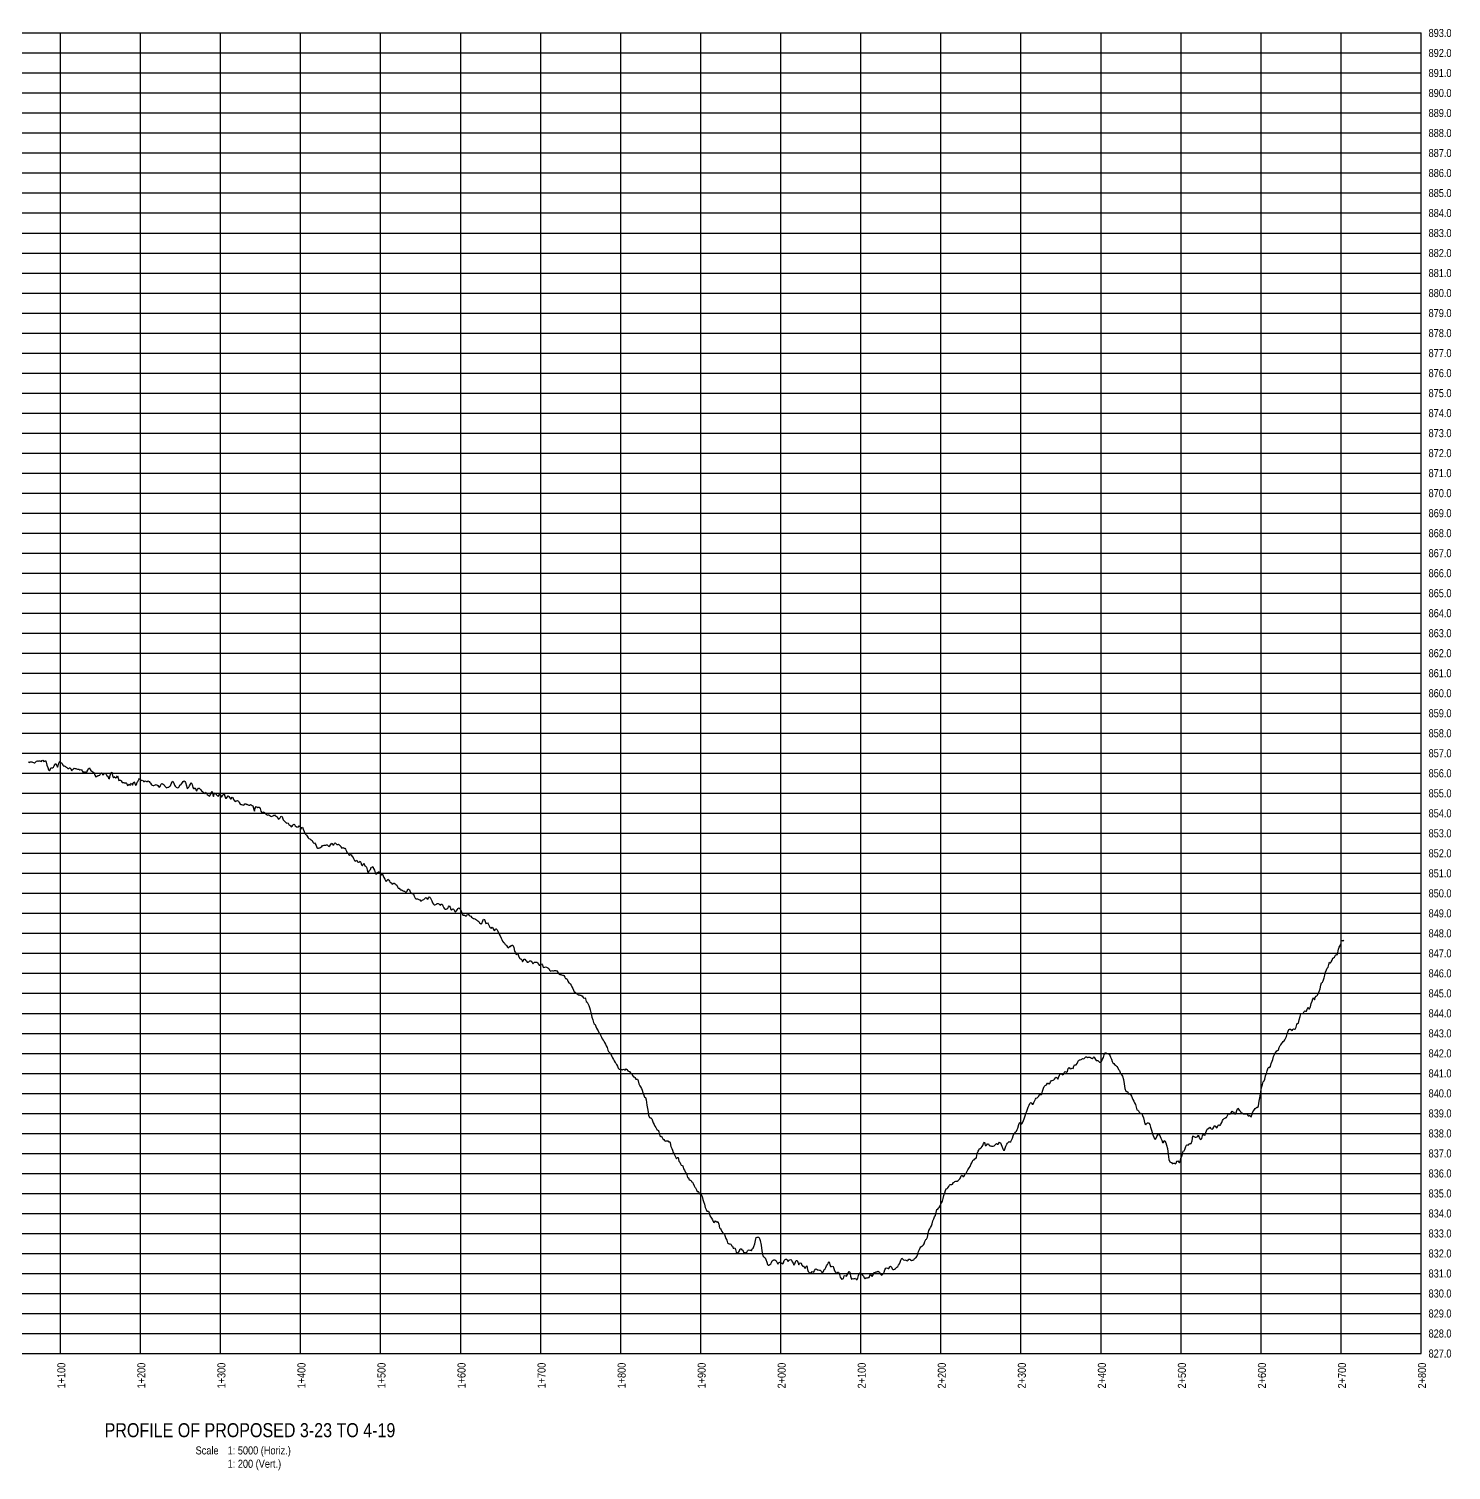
# Model space of a CAD drawing. Extents: x 473254 to 483871, y 6040471 to 6049084.
# Drawn here: x 482095 to 483871, y 6041096 to 6042896 of the extents above; entities that cross this region are included whole.
import ezdxf
from ezdxf.enums import TextEntityAlignment as Align

# ---------------------------------------------------------------- set-up
doc = ezdxf.new("R2010")
doc.units = 0
doc.header["$LTSCALE"] = 5
for name, color, linetype in [('DETAIL-T', 7, 'Continuous'), ('L-DETAIL-T', 3, 'Continuous'), ('P-CROSSINGS-GRID', 8, 'Continuous'), ('P-CROSSINGS-LINE', 3, 'Continuous'), ('S-T7', 7, 'Continuous')]:
    doc.layers.add(name, color=color, linetype=linetype)
doc.styles.add('140', font='ARIALN.TTF', dxfattribs={"height": 15})
doc.styles.add('80', font='ARIALN.TTF', dxfattribs={"height": 10})
doc.styles.add('80L', font='ARIALN.TTF', dxfattribs={"height": 10})

msp = doc.modelspace()

# ---------------------------------------------------------------- linework, layer by layer
at = {"layer": 'P-CROSSINGS-GRID'}
for p, q in [((482134.326, 6041241.37), (482134.326, 6042890.48)), ((482234.274, 6041241.37), (482234.274, 6042890.48)), ((482334.222, 6041241.37), (482334.222, 6042890.48)), ((482434.17, 6041241.37), (482434.17, 6042890.48)), ((482534.118, 6041241.37), (482534.118, 6042890.48)), ((482634.067, 6041241.37), (482634.067, 6042890.48)), ((482734.015, 6041241.37), (482734.015, 6042890.48)), ((482833.963, 6041241.37), (482833.963, 6042890.48)), ((482933.911, 6041241.37), (482933.911, 6042890.48)), ((483033.859, 6041241.37), (483033.859, 6042890.48)), ((483133.807, 6041241.37), (483133.807, 6042890.48)), ((483233.756, 6041241.37), (483233.756, 6042890.48)), ((483333.704, 6041241.37), (483333.704, 6042890.48)), ((483433.652, 6041241.37), (483433.652, 6042890.48)), ((483533.6, 6041241.37), (483533.6, 6042890.48)), ((483633.548, 6041241.37), (483633.548, 6042890.48)), ((483733.496, 6041241.37), (483733.496, 6042890.48)), ((483833.445, 6041241.37), (483833.445, 6042890.48))]:
    msp.add_line(p, q, dxfattribs=at)
at = {"layer": 'P-CROSSINGS-GRID', "flags": 128}
for points in [[(481034.896, 6042890.48), (483833.445, 6042890.48)], [(481034.896, 6042865.494), (483833.445, 6042865.494)], [(481034.896, 6042840.507), (483833.445, 6042840.507)], [(481034.896, 6042815.521), (483833.445, 6042815.521)], [(481034.896, 6042790.534), (483833.445, 6042790.534)], [(481034.896, 6042765.548), (483833.445, 6042765.548)], [(481034.896, 6042740.561), (483833.445, 6042740.561)], [(481034.896, 6042715.575), (483833.445, 6042715.575)], [(481034.896, 6042690.588), (483833.445, 6042690.588)], [(481034.896, 6042665.602), (483833.445, 6042665.602)], [(481034.896, 6042640.615), (483833.445, 6042640.615)], [(481034.896, 6042615.629), (483833.445, 6042615.629)], [(481034.896, 6042590.642), (483833.445, 6042590.642)], [(481034.896, 6042565.656), (483833.445, 6042565.656)], [(481034.896, 6042540.669), (483833.445, 6042540.669)], [(481034.896, 6042515.683), (483833.445, 6042515.683)], [(481034.896, 6042490.696), (483833.445, 6042490.696)], [(481034.896, 6042465.709), (483833.445, 6042465.709)], [(481034.896, 6042440.723), (483833.445, 6042440.723)], [(481034.896, 6042415.736), (483833.445, 6042415.736)], [(481034.896, 6042390.75), (483833.445, 6042390.75)], [(481034.896, 6042365.763), (483833.445, 6042365.763)], [(481034.896, 6042340.777), (483833.445, 6042340.777)], [(481034.896, 6042315.79), (483833.445, 6042315.79)], [(481034.896, 6042290.804), (483833.445, 6042290.804)], [(481034.896, 6042265.817), (483833.445, 6042265.817)], [(481034.896, 6042240.831), (483833.445, 6042240.831)], [(481034.896, 6042215.844), (483833.445, 6042215.844)], [(481034.896, 6042190.858), (483833.445, 6042190.858)], [(481034.896, 6042165.871), (483833.445, 6042165.871)], [(481034.896, 6042140.885), (483833.445, 6042140.885)], [(481034.896, 6042115.898), (483833.445, 6042115.898)], [(481034.896, 6042090.912), (483833.445, 6042090.912)], [(481034.896, 6042065.925), (483833.445, 6042065.925)], [(481034.896, 6042040.939), (483833.445, 6042040.939)], [(481034.896, 6042015.952), (483833.445, 6042015.952)], [(481034.896, 6041990.966), (483833.445, 6041990.966)], [(481034.896, 6041965.979), (483833.445, 6041965.979)], [(481034.896, 6041940.993), (483833.445, 6041940.993)], [(481034.896, 6041916.006), (483833.445, 6041916.006)], [(481034.896, 6041891.02), (483833.445, 6041891.02)], [(481034.896, 6041866.033), (483833.445, 6041866.033)], [(481034.896, 6041841.047), (483833.445, 6041841.047)], [(481034.896, 6041816.06), (483833.445, 6041816.06)], [(481034.896, 6041791.074), (483833.445, 6041791.074)], [(481034.896, 6041766.087), (483833.445, 6041766.087)], [(481034.896, 6041741.101), (483833.445, 6041741.101)], [(481034.896, 6041716.114), (483833.445, 6041716.114)], [(481034.896, 6041691.128), (483833.445, 6041691.128)], [(481034.896, 6041666.141), (483833.445, 6041666.141)], [(481034.896, 6041641.155), (483833.445, 6041641.155)], [(481034.896, 6041616.168), (483833.445, 6041616.168)], [(481034.896, 6041591.182), (483833.445, 6041591.182)], [(481034.896, 6041566.195), (483833.445, 6041566.195)], [(481034.896, 6041541.208), (483833.445, 6041541.208)], [(481034.896, 6041516.222), (483833.445, 6041516.222)], [(481034.896, 6041491.235), (483833.445, 6041491.235)], [(481034.896, 6041466.249), (483833.445, 6041466.249)], [(481034.896, 6041441.262), (483833.445, 6041441.262)], [(481034.896, 6041416.276), (483833.445, 6041416.276)], [(481034.896, 6041391.289), (483833.445, 6041391.289)], [(481034.896, 6041366.303), (483833.445, 6041366.303)], [(481034.896, 6041341.316), (483833.445, 6041341.316)], [(481034.896, 6041316.33), (483833.445, 6041316.33)], [(481034.896, 6041291.343), (483833.445, 6041291.343)], [(481034.896, 6041266.357), (483833.445, 6041266.357)], [(481034.896, 6041241.37), (483833.445, 6041241.37)]]:
    msp.add_lwpolyline(points, dxfattribs=at)
at = {"layer": 'P-CROSSINGS-LINE', "flags": 128}
msp.add_lwpolyline([(482094.475, 6041980.231), (482095.474, 6041979.582), (482096.473, 6041980.154), (482097.472, 6041980.311), (482098.471, 6041980.1), (482099.47, 6041979.897), (482100.47, 6041979.484), (482101.469, 6041978.85), (482102.468, 6041978.794), (482103.467, 6041980.023), (482104.466, 6041981.122), (482105.465, 6041981.283), (482106.464, 6041980.619), (482107.463, 6041981.499), (482108.462, 6041981.595), (482109.462, 6041980.986), (482110.461, 6041980.834), (482111.46, 6041981.696), (482112.459, 6041982.412), (482113.458, 6041980.752), (482114.457, 6041981.132), (482115.456, 6041981.962), (482116.455, 6041979.597), (482117.455, 6041976.075), (482118.454, 6041973.172), (482119.453, 6041970.26), (482120.452, 6041968.787), (482121.451, 6041970.231), (482122.45, 6041972.829), (482123.449, 6041972.577), (482124.448, 6041972.725), (482125.448, 6041973.63), (482126.447, 6041975.341), (482127.446, 6041976.484), (482128.445, 6041977.971), (482129.444, 6041976.364), (482130.443, 6041973.749), (482131.442, 6041975.164), (482132.441, 6041978.736), (482133.441, 6041981.111), (482134.44, 6041979.115), (482135.439, 6041978.849), (482136.438, 6041978.032), (482137.437, 6041976.211), (482138.436, 6041974.966), (482139.435, 6041975.319), (482140.434, 6041974.242), (482141.433, 6041973.44), (482142.433, 6041973.215), (482143.432, 6041972.092), (482144.431, 6041971.981), (482145.43, 6041972.543), (482146.429, 6041972.74), (482147.428, 6041971.186), (482148.427, 6041968.897), (482149.426, 6041970.443), (482150.426, 6041971.564), (482151.425, 6041972.431), (482152.424, 6041972.031), (482153.423, 6041971.896), (482154.422, 6041971.509), (482155.421, 6041971.064), (482156.42, 6041971.119), (482157.419, 6041970.99), (482158.419, 6041970.206), (482159.418, 6041970.735), (482160.417, 6041970.268), (482161.416, 6041968.805), (482162.415, 6041967.202), (482163.414, 6041967.078), (482164.413, 6041968.012), (482165.412, 6041966.494), (482166.412, 6041965.456), (482167.411, 6041967.831), (482168.41, 6041970.001), (482169.409, 6041971.919), (482170.408, 6041972.8), (482171.407, 6041970.693), (482172.406, 6041969.497), (482173.405, 6041968.37), (482174.405, 6041967.939), (482175.404, 6041967.344), (482176.403, 6041966.288), (482177.402, 6041963.364), (482178.401, 6041961.647), (482179.4, 6041962.046), (482180.399, 6041962.658), (482181.398, 6041963.243), (482182.397, 6041963.318), (482183.397, 6041963.38), (482184.396, 6041965.269), (482185.395, 6041966.41), (482186.394, 6041965.767), (482187.393, 6041963.758), (482188.392, 6041964.758), (482189.391, 6041966.05), (482190.39, 6041966.084), (482191.39, 6041964.629), (482192.389, 6041962.937), (482193.388, 6041962.13), (482194.387, 6041959.938), (482195.386, 6041959.167), (482196.385, 6041963.098), (482197.384, 6041965.61), (482198.383, 6041967.441), (482199.383, 6041963.127), (482200.372, 6041960.317), (482201.362, 6041961.962), (482202.352, 6041961.21), (482203.341, 6041960.256), (482204.331, 6041960.856), (482205.321, 6041962.934), (482206.31, 6041959.934), (482207.3, 6041957.087), (482208.29, 6041957.321), (482209.279, 6041957.456), (482210.269, 6041956.384), (482211.259, 6041954.54), (482212.249, 6041954.471), (482213.238, 6041954.307), (482214.228, 6041954.134), (482215.218, 6041953.333), (482216.207, 6041954.35), (482217.197, 6041952.807), (482218.187, 6041950.629), (482219.176, 6041951.397), (482220.166, 6041952.23), (482221.156, 6041950.605), (482222.145, 6041952.4), (482223.135, 6041953.455), (482224.125, 6041950.986), (482225.114, 6041953.104), (482226.104, 6041955.171), (482227.094, 6041953.736), (482228.084, 6041951.008), (482229.073, 6041952.011), (482230.063, 6041954.924), (482231.053, 6041955.791), (482232.042, 6041958.334), (482233.032, 6041959.57), (482234.022, 6041958.479), (482235.011, 6041957.257), (482236.001, 6041957.053), (482236.991, 6041957.117), (482237.98, 6041955.798), (482238.97, 6041955.536), (482239.96, 6041956.321), (482240.949, 6041956.165), (482241.939, 6041955.774), (482242.929, 6041955.791), (482243.919, 6041956.537), (482244.908, 6041955.79), (482245.898, 6041954.461), (482246.888, 6041953.481), (482247.877, 6041951.418), (482248.867, 6041950.893), (482249.857, 6041950.751), (482250.846, 6041950.799), (482251.836, 6041951.106), (482252.826, 6041951.44), (482253.815, 6041951.83), (482254.805, 6041951.656), (482255.795, 6041950.661), (482256.785, 6041949.322), (482257.774, 6041948.628), (482258.764, 6041949.496), (482259.754, 6041951.851), (482260.743, 6041953.114), (482261.733, 6041952.947), (482262.723, 6041952.351), (482263.712, 6041951.292), (482264.702, 6041949.782), (482265.692, 6041948.507), (482266.69, 6041947.771), (482267.688, 6041948.234), (482268.686, 6041948.505), (482269.684, 6041948.757), (482270.682, 6041949.775), (482271.68, 6041950.361), (482272.678, 6041952.624), (482273.676, 6041954.685), (482274.674, 6041955.927), (482275.672, 6041953.497), (482276.67, 6041950.989), (482277.668, 6041949.964), (482278.667, 6041948.706), (482279.665, 6041948.158), (482280.663, 6041947.751), (482281.661, 6041948.109), (482282.659, 6041948.989), (482283.657, 6041951.965), (482284.655, 6041951.57), (482285.653, 6041953.03), (482286.651, 6041954.455), (482287.649, 6041955.745), (482288.647, 6041956.328), (482289.645, 6041955.79), (482290.643, 6041954.468), (482291.641, 6041950.126), (482292.639, 6041946.463), (482293.637, 6041947.603), (482294.636, 6041948.736), (482295.634, 6041950.265), (482296.632, 6041952.362), (482297.63, 6041954.306), (482298.628, 6041951.843), (482299.626, 6041948.038), (482300.624, 6041947.076), (482301.622, 6041946.856), (482302.62, 6041947.645), (482303.618, 6041944.478), (482304.616, 6041943.909), (482305.614, 6041945.667), (482306.612, 6041947.334), (482307.61, 6041947.298), (482308.608, 6041946.271), (482309.606, 6041945.072), (482310.604, 6041944.13), (482311.603, 6041943.336), (482312.601, 6041942.256), (482313.599, 6041940.944), (482314.597, 6041940.297), (482315.596, 6041942.42), (482316.596, 6041940.892), (482317.595, 6041939.476), (482318.595, 6041938.52), (482319.594, 6041937.796), (482320.594, 6041937.242), (482321.593, 6041938.94), (482322.593, 6041941.317), (482323.592, 6041943.337), (482324.592, 6041938.924), (482325.591, 6041937.042), (482326.591, 6041941.557), (482327.59, 6041940.942), (482328.59, 6041939.471), (482329.589, 6041938.434), (482330.589, 6041937.624), (482331.588, 6041937.41), (482332.588, 6041939.251), (482333.587, 6041939.656), (482334.587, 6041937.785), (482335.587, 6041936.282), (482336.586, 6041937.781), (482337.586, 6041939.547), (482338.585, 6041940.44), (482339.585, 6041937.483), (482340.584, 6041934.737), (482341.584, 6041934.704), (482342.583, 6041935.978), (482343.583, 6041937.667), (482344.582, 6041937.043), (482345.582, 6041935.745), (482346.581, 6041934.004), (482347.581, 6041933.878), (482348.58, 6041936.062), (482349.58, 6041935.496), (482350.579, 6041933.125), (482351.579, 6041931.4), (482352.578, 6041930.797), (482353.578, 6041931.521), (482354.577, 6041931.335), (482355.577, 6041931.952), (482356.576, 6041931.246), (482357.576, 6041929.502), (482358.575, 6041927.405), (482359.575, 6041926.797), (482360.574, 6041926.94), (482361.574, 6041926.545), (482362.573, 6041926.182), (482363.573, 6041926.4), (482364.572, 6041927.594), (482365.572, 6041927.841), (482366.571, 6041926.965), (482367.571, 6041927.303), (482368.57, 6041926.691), (482369.57, 6041925.906), (482370.569, 6041926.083), (482371.569, 6041927.001), (482372.569, 6041926.373), (482373.568, 6041925.611), (482374.568, 6041925.189), (482375.567, 6041920.762), (482376.567, 6041918.666), (482377.566, 6041922.541), (482378.566, 6041924.395), (482379.565, 6041924.071), (482380.565, 6041923.303), (482381.564, 6041923.771), (482382.564, 6041923.635), (482383.563, 6041921.941), (482384.563, 6041918.602), (482385.562, 6041916.873), (482386.562, 6041917.142), (482387.561, 6041917.558), (482388.561, 6041917.608), (482389.56, 6041916.29), (482390.56, 6041915.16), (482391.559, 6041914.657), (482392.559, 6041913.41), (482393.558, 6041913.92), (482394.558, 6041914.154), (482395.557, 6041913.202), (482396.557, 6041912.261), (482397.556, 6041912.118), (482398.556, 6041912.259), (482399.555, 6041912.641), (482400.555, 6041913.594), (482401.554, 6041913.933), (482402.554, 6041912.89), (482403.553, 6041912.261), (482404.553, 6041911.375), (482405.552, 6041909.886), (482406.552, 6041908.61), (482407.552, 6041908.938), (482408.551, 6041910.104), (482409.551, 6041912.104), (482410.55, 6041912.213), (482411.55, 6041910.205), (482412.549, 6041907.659), (482413.549, 6041906.508), (482414.548, 6041905.71), (482415.548, 6041904.478), (482416.547, 6041903.58), (482417.547, 6041904.103), (482418.546, 6041903.733), (482419.546, 6041901.808), (482420.545, 6041901.112), (482421.545, 6041900.293), (482422.544, 6041899.054), (482423.544, 6041899.951), (482424.543, 6041901.037), (482425.543, 6041902.179), (482426.542, 6041902.044), (482427.542, 6041900.339), (482428.541, 6041899.439), (482429.541, 6041898.524), (482430.54, 6041899.087), (482431.54, 6041899.125), (482432.539, 6041900.125), (482433.539, 6041898.925), (482434.538, 6041896.017), (482435.538, 6041898.182), (482436.537, 6041898.49), (482437.537, 6041896.008), (482438.536, 6041893.392), (482439.536, 6041890.925), (482440.535, 6041889.483), (482441.535, 6041888.461), (482442.534, 6041887.364), (482443.534, 6041885.501), (482444.534, 6041884.474), (482445.533, 6041883.944), (482446.533, 6041883.091), (482447.532, 6041882.901), (482448.532, 6041881.775), (482449.531, 6041879.702), (482450.531, 6041878.684), (482451.53, 6041879.089), (482452.53, 6041878.021), (482453.529, 6041875.566), (482454.529, 6041873.241), (482455.528, 6041872.403), (482456.528, 6041872.552), (482457.527, 6041872.759), (482458.527, 6041872.828), (482459.526, 6041873.543), (482460.526, 6041874.554), (482461.525, 6041875.548), (482462.525, 6041875.934), (482463.524, 6041876.095), (482464.524, 6041876.142), (482465.523, 6041876.255), (482466.523, 6041876.475), (482467.522, 6041876.389), (482468.522, 6041875.47), (482469.521, 6041874.53), (482470.521, 6041875.361), (482471.52, 6041876.669), (482472.52, 6041877.678), (482473.515, 6041878.737), (482474.51, 6041876.723), (482475.506, 6041876.47), (482476.501, 6041878.06), (482477.496, 6041879.174), (482478.491, 6041877.7), (482479.487, 6041876.843), (482480.482, 6041877.162), (482481.477, 6041877.349), (482482.472, 6041876.612), (482483.468, 6041875.94), (482484.463, 6041873.877), (482485.458, 6041872.571), (482486.453, 6041873.001), (482487.449, 6041873.071), (482488.444, 6041872.59), (482489.439, 6041872.483), (482490.434, 6041871.151), (482491.429, 6041868.51), (482492.425, 6041866.069), (482493.42, 6041866.412), (482494.415, 6041864.218), (482495.41, 6041863.544), (482496.406, 6041864.443), (482497.401, 6041864.219), (482498.396, 6041861.944), (482499.391, 6041861.754), (482500.387, 6041859.442), (482501.382, 6041857.186), (482502.377, 6041856.154), (482503.372, 6041857.024), (482504.368, 6041857.279), (482505.363, 6041855.366), (482506.358, 6041854.786), (482507.353, 6041854.89), (482508.349, 6041856.032), (482509.344, 6041854.482), (482510.339, 6041851.643), (482511.334, 6041850.204), (482512.33, 6041851.999), (482513.325, 6041853.621), (482514.32, 6041850.426), (482515.315, 6041849.815), (482516.31, 6041848.684), (482517.306, 6041845.19), (482518.301, 6041842.44), (482519.296, 6041842.897), (482520.291, 6041844.38), (482521.287, 6041845.629), (482522.282, 6041848.569), (482523.277, 6041848.34), (482524.272, 6041849.412), (482525.268, 6041847.156), (482526.263, 6041844.79), (482527.258, 6041841.66), (482528.253, 6041840.021), (482529.249, 6041840.646), (482530.244, 6041841.84), (482531.239, 6041842.878), (482532.234, 6041842.654), (482533.23, 6041841.706), (482534.225, 6041840.725), (482535.22, 6041838.753), (482536.215, 6041840.576), (482537.211, 6041837.731), (482538.206, 6041835.639), (482539.201, 6041833.848), (482540.196, 6041831.879), (482541.192, 6041830.974), (482542.187, 6041832.173), (482543.182, 6041833.673), (482544.177, 6041832.627), (482545.172, 6041831.144), (482546.168, 6041829.683), (482547.163, 6041829.473), (482548.158, 6041827.766), (482549.153, 6041827.549), (482550.149, 6041829.144), (482551.144, 6041828.881), (482552.139, 6041827.767), (482553.134, 6041827.093), (482554.13, 6041826.224), (482555.125, 6041824.006), (482556.12, 6041822.383), (482557.115, 6041822.375), (482558.111, 6041821.349), (482559.106, 6041820.427), (482560.101, 6041820.383), (482561.096, 6041819.777), (482562.092, 6041819.206), (482563.087, 6041818.709), (482564.082, 6041818.531), (482565.077, 6041817.657), (482566.073, 6041817.33), (482567.068, 6041818.642), (482568.063, 6041821.099), (482569.058, 6041821.283), (482570.053, 6041820.299), (482571.049, 6041817.852), (482572.044, 6041816.441), (482573.039, 6041815.979), (482574.034, 6041815.762), (482575.03, 6041814.899), (482576.025, 6041812.496), (482577.02, 6041809.776), (482578.015, 6041809.125), (482579.011, 6041809.336), (482580.006, 6041809.176), (482581.001, 6041808.735), (482581.996, 6041808.376), (482582.992, 6041807.706), (482583.987, 6041806.518), (482584.982, 6041806.615), (482585.977, 6041807.389), (482586.973, 6041807.954), (482587.968, 6041808.462), (482588.963, 6041809.272), (482589.958, 6041810.288), (482590.954, 6041810.998), (482591.949, 6041809.684), (482592.944, 6041808.525), (482593.939, 6041810.168), (482594.935, 6041811.812), (482595.93, 6041810.983), (482596.925, 6041809.337), (482597.92, 6041806.808), (482598.915, 6041804.326), (482599.911, 6041802.607), (482600.906, 6041801.776), (482601.901, 6041801.711), (482602.896, 6041802.05), (482603.892, 6041802.547), (482604.887, 6041803.127), (482605.882, 6041803.429), (482606.877, 6041802.796), (482607.873, 6041801.449), (482608.868, 6041801.374), (482609.863, 6041802.35), (482610.858, 6041802.428), (482611.854, 6041800.47), (482612.849, 6041797.956), (482613.844, 6041796.446), (482614.839, 6041796.078), (482615.835, 6041796.329), (482616.83, 6041796.444), (482617.825, 6041797.415), (482618.82, 6041799.351), (482619.816, 6041800.363), (482620.811, 6041798.699), (482621.806, 6041795.688), (482622.801, 6041795.018), (482623.796, 6041796.088), (482624.792, 6041796.571), (482625.787, 6041795.334), (482626.782, 6041793.236), (482627.777, 6041792.957), (482628.773, 6041794.058), (482629.768, 6041795.359), (482630.763, 6041797.044), (482631.758, 6041798.024), (482632.754, 6041797.19), (482633.749, 6041795.769), (482634.744, 6041793.817), (482635.739, 6041790.927), (482636.735, 6041788.874), (482637.73, 6041788.684), (482638.725, 6041788.574), (482639.72, 6041788.525), (482640.716, 6041787.614), (482641.711, 6041788.117), (482642.706, 6041790.088), (482643.701, 6041789.692), (482644.697, 6041788.477), (482645.692, 6041787.947), (482646.687, 6041787.288), (482647.682, 6041786.346), (482648.678, 6041785.33), (482649.673, 6041784.669), (482650.668, 6041784.562), (482651.663, 6041784.277), (482652.658, 6041783.761), (482653.654, 6041782.705), (482654.649, 6041782), (482655.644, 6041781.638), (482656.639, 6041780.93), (482657.635, 6041779.091), (482658.63, 6041778.211), (482659.625, 6041777.41), (482660.62, 6041778.394), (482661.616, 6041781.627), (482662.611, 6041783.617), (482663.606, 6041783.343), (482664.601, 6041780.715), (482665.597, 6041778.295), (482666.592, 6041778.746), (482667.587, 6041779.043), (482668.582, 6041778.023), (482669.578, 6041775.344), (482670.573, 6041773.718), (482671.568, 6041772.74), (482672.563, 6041772.624), (482673.556, 6041773.865), (482674.549, 6041771.905), (482675.541, 6041769.809), (482676.534, 6041769.742), (482677.527, 6041771.851), (482678.519, 6041771.809), (482679.512, 6041770.376), (482680.505, 6041768.691), (482681.497, 6041765.791), (482682.49, 6041764.086), (482683.483, 6041762.936), (482684.475, 6041760.216), (482685.468, 6041758.226), (482686.461, 6041756.077), (482687.453, 6041754.599), (482688.446, 6041754.762), (482689.439, 6041752.296), (482690.431, 6041751.707), (482691.424, 6041751.021), (482692.417, 6041748.593), (482693.409, 6041748.043), (482694.402, 6041748.611), (482695.395, 6041750.477), (482696.387, 6041749.241), (482697.38, 6041750.666), (482698.373, 6041751.446), (482699.365, 6041751.333), (482700.358, 6041748.188), (482701.351, 6041743.887), (482702.344, 6041742.125), (482703.336, 6041739.551), (482704.329, 6041739.954), (482705.322, 6041740.277), (482706.314, 6041738.154), (482707.307, 6041735.226), (482708.3, 6041734.355), (482709.292, 6041734.062), (482710.285, 6041732.856), (482711.278, 6041730.519), (482712.27, 6041731.685), (482713.263, 6041733.685), (482714.256, 6041733.611), (482715.248, 6041731.998), (482716.241, 6041731.167), (482717.234, 6041730.021), (482718.226, 6041729.878), (482719.219, 6041730.637), (482720.212, 6041731.592), (482721.204, 6041731.755), (482722.197, 6041731.293), (482723.19, 6041729.53), (482724.182, 6041728.075), (482725.175, 6041728.936), (482726.168, 6041729.843), (482727.16, 6041729.977), (482728.153, 6041730.076), (482729.146, 6041729.841), (482730.138, 6041729.085), (482731.131, 6041727.735), (482732.124, 6041726.321), (482733.116, 6041726.248), (482734.109, 6041727.177), (482735.102, 6041728.06), (482736.094, 6041726.199), (482737.087, 6041723.879), (482738.08, 6041723.448), (482739.072, 6041723.898), (482740.069, 6041724.243), (482741.066, 6041723.833), (482742.062, 6041723.251), (482743.059, 6041722.865), (482744.056, 6041722.143), (482745.052, 6041720.249), (482746.049, 6041718.94), (482747.046, 6041719.32), (482748.042, 6041719.69), (482749.039, 6041719.167), (482750.036, 6041719.15), (482751.032, 6041719.534), (482752.029, 6041719.598), (482753.026, 6041719.599), (482754.022, 6041719.351), (482755.019, 6041717.987), (482756.016, 6041716.062), (482757.012, 6041714.88), (482758.009, 6041714.61), (482759.005, 6041714.799), (482760.002, 6041714.275), (482760.999, 6041713.728), (482761.995, 6041713.849), (482762.992, 6041713.264), (482763.989, 6041711.49), (482764.985, 6041709.595), (482765.982, 6041709.614), (482766.979, 6041708.824), (482767.975, 6041706.113), (482768.972, 6041704.291), (482769.969, 6041703.827), (482770.965, 6041702.937), (482771.962, 6041701.117), (482772.959, 6041699.445), (482773.955, 6041696.997), (482774.952, 6041695.059), (482775.949, 6041693.067), (482776.945, 6041692.481), (482777.942, 6041691.631), (482778.939, 6041690.581), (482779.935, 6041689.996), (482780.932, 6041689.322), (482781.928, 6041689.317), (482782.925, 6041688.859), (482783.922, 6041688.668), (482784.918, 6041688.199), (482785.915, 6041687.859), (482786.912, 6041685.825), (482787.908, 6041685.225), (482788.905, 6041685.68), (482789.902, 6041684.244), (482790.898, 6041680.816), (482791.895, 6041679.997), (482792.892, 6041678.221), (482793.888, 6041675.734), (482794.885, 6041673.415), (482795.882, 6041670.508), (482796.878, 6041665.495), (482797.875, 6041661.565), (482798.872, 6041658.148), (482799.868, 6041654.67), (482800.865, 6041652.946), (482801.861, 6041652.38), (482802.858, 6041649.526), (482803.855, 6041647.665), (482804.851, 6041645.631), (482805.848, 6041644.426), (482806.845, 6041641.531), (482807.841, 6041641.37), (482808.838, 6041639.056), (482809.835, 6041636.358), (482810.831, 6041634.146), (482811.828, 6041632.471), (482812.825, 6041631.748), (482813.821, 6041629.644), (482814.818, 6041627.685), (482815.815, 6041625.407), (482816.811, 6041623.654), (482817.808, 6041620.186), (482818.805, 6041618.569), (482819.801, 6041617.377), (482820.798, 6041616.554), (482821.795, 6041614.415), (482822.791, 6041612.148), (482823.788, 6041610.368), (482824.784, 6041608.58), (482825.781, 6041606.816), (482826.778, 6041604.749), (482827.774, 6041603.826), (482828.771, 6041602.456), (482829.768, 6041600.055), (482830.764, 6041597.548), (482831.761, 6041596.248), (482832.758, 6041596.256), (482833.754, 6041596.026), (482834.751, 6041595.855), (482835.748, 6041595.541), (482836.744, 6041596.143), (482837.741, 6041596.42), (482838.738, 6041595.488), (482839.734, 6041595.549), (482840.731, 6041596.85), (482841.728, 6041595.991), (482842.724, 6041594.158), (482843.721, 6041593.766), (482844.717, 6041593.538), (482845.714, 6041592.215), (482846.711, 6041591.178), (482847.707, 6041590.536), (482848.704, 6041588.683), (482849.701, 6041586.965), (482850.697, 6041586.665), (482851.694, 6041585.921), (482852.691, 6041584.068), (482853.687, 6041584.076), (482854.684, 6041584.024), (482855.681, 6041581.65), (482856.677, 6041578.049), (482857.674, 6041575.502), (482858.671, 6041574.247), (482859.667, 6041572.452), (482860.664, 6041570.227), (482861.661, 6041567.203), (482862.657, 6041563.922), (482863.654, 6041561.627), (482864.65, 6041561.159), (482865.647, 6041557.994), (482866.644, 6041551.44), (482867.64, 6041545.035), (482868.637, 6041539.001), (482869.634, 6041535.951), (482870.63, 6041535.593), (482871.627, 6041535.442), (482872.624, 6041534.223), (482873.62, 6041531.902), (482874.617, 6041529.593), (482875.614, 6041527.411), (482876.61, 6041525.289), (482877.607, 6041523.44), (482878.604, 6041521.72), (482879.6, 6041520.214), (482880.597, 6041520.564), (482881.594, 6041518.12), (482882.59, 6041513.361), (482883.587, 6041512.295), (482884.584, 6041512.727), (482885.58, 6041511.135), (482886.577, 6041509.451), (482887.573, 6041508.65), (482888.57, 6041507.137), (482889.567, 6041506.649), (482890.563, 6041506.958), (482891.56, 6041506.784), (482892.557, 6041506.751), (482893.553, 6041505.775), (482894.55, 6041505.936), (482895.547, 6041504.22), (482896.543, 6041500.011), (482897.54, 6041497.346), (482898.537, 6041495.414), (482899.533, 6041492.205), (482900.53, 6041490.443), (482901.527, 6041488.747), (482902.523, 6041486.126), (482903.52, 6041484.652), (482904.517, 6041486.204), (482905.513, 6041486.211), (482906.51, 6041481.731), (482907.506, 6041480.367), (482908.503, 6041478.308), (482909.5, 6041476.661), (482910.496, 6041476.037), (482911.493, 6041475.838), (482912.49, 6041471.791), (482913.486, 6041470.113), (482914.483, 6041468.32), (482915.48, 6041466.876), (482916.476, 6041464.589), (482917.473, 6041461.311), (482918.47, 6041460.696), (482919.466, 6041458.184), (482920.463, 6041457.891), (482921.46, 6041458.002), (482922.456, 6041456.273), (482923.453, 6041455.303), (482924.45, 6041453.677), (482925.446, 6041450.759), (482926.443, 6041449.064), (482927.44, 6041448.213), (482928.436, 6041445.877), (482929.433, 6041443.531), (482930.429, 6041443.575), (482931.426, 6041442.751), (482932.423, 6041440.633), (482933.419, 6041440.194), (482934.416, 6041439.703), (482935.413, 6041437.356), (482936.409, 6041433.486), (482937.406, 6041431.236), (482938.403, 6041427.736), (482939.399, 6041423.833), (482940.396, 6041421.354), (482941.393, 6041419.275), (482942.389, 6041418.907), (482943.386, 6041419.277), (482944.383, 6041417.179), (482945.379, 6041413.459), (482946.376, 6041411.643), (482947.373, 6041410.556), (482948.369, 6041408.414), (482949.366, 6041406.378), (482950.362, 6041405.082), (482951.359, 6041405.684), (482952.356, 6041406.875), (482953.352, 6041405.646), (482954.349, 6041405.349), (482955.346, 6041406.024), (482956.342, 6041403.047), (482957.339, 6041398.213), (482958.336, 6041397.092), (482959.332, 6041395.8), (482960.329, 6041393.654), (482961.326, 6041392.123), (482962.322, 6041391.074), (482963.319, 6041390.162), (482964.316, 6041387.598), (482965.312, 6041384.866), (482966.309, 6041382.768), (482967.306, 6041379.71), (482968.302, 6041378.551), (482969.299, 6041378.218), (482970.296, 6041378.408), (482971.292, 6041377.777), (482972.289, 6041376.321), (482973.285, 6041375.218), (482974.282, 6041372.978), (482975.279, 6041372.864), (482976.275, 6041373.359), (482977.272, 6041371.294), (482978.269, 6041366.384), (482979.265, 6041367.015), (482980.262, 6041367.368), (482981.259, 6041368.369), (482982.257, 6041369.722), (482983.255, 6041372.165), (482984.253, 6041372.016), (482985.251, 6041370.703), (482986.249, 6041370.296), (482987.247, 6041368.019), (482988.245, 6041367.484), (482989.243, 6041367.528), (482990.241, 6041367.229), (482991.239, 6041368.003), (482992.237, 6041369.511), (482993.235, 6041370.301), (482994.233, 6041370.672), (482995.231, 6041370.457), (482996.229, 6041370.25), (482997.227, 6041369.681), (482998.225, 6041372.194), (482999.223, 6041372.746), (483000.221, 6041374.769), (483001.219, 6041378.236), (483002.218, 6041382.543), (483003.216, 6041386.27), (483004.214, 6041386.744), (483005.212, 6041386.6), (483006.21, 6041386.515), (483007.208, 6041384.8), (483008.206, 6041382.48), (483009.204, 6041376.451), (483010.202, 6041369.362), (483011.2, 6041363.405), (483012.198, 6041362.485), (483013.196, 6041361.824), (483014.194, 6041360.94), (483015.192, 6041358.542), (483016.19, 6041355.548), (483017.188, 6041352.644), (483018.186, 6041351.526), (483019.184, 6041351.704), (483020.182, 6041352.608), (483021.18, 6041353.258), (483022.178, 6041355.117), (483023.176, 6041357.129), (483024.174, 6041357.93), (483025.172, 6041358.267), (483026.171, 6041358.373), (483027.169, 6041357.617), (483028.167, 6041357.04), (483029.165, 6041354.543), (483030.163, 6041353.078), (483031.161, 6041354.659), (483032.159, 6041355.449), (483033.157, 6041355.074), (483034.155, 6041354.375), (483035.153, 6041354.168), (483036.151, 6041353.314), (483037.149, 6041354.642), (483038.147, 6041357.398), (483039.145, 6041358.681), (483040.143, 6041358.956), (483041.141, 6041359.278), (483042.139, 6041357.064), (483043.137, 6041356.361), (483044.135, 6041357.875), (483045.133, 6041358.329), (483046.131, 6041358.702), (483047.129, 6041357.699), (483048.127, 6041355.85), (483049.125, 6041354.047), (483050.123, 6041351.763), (483051.122, 6041353.139), (483052.12, 6041355.661), (483053.118, 6041357.337), (483054.116, 6041357.663), (483055.114, 6041355.495), (483056.112, 6041352.184), (483057.11, 6041353.61), (483058.108, 6041354.649), (483059.106, 6041354.071), (483060.104, 6041351.61), (483061.102, 6041349.866), (483062.1, 6041350.786), (483063.098, 6041349.067), (483064.096, 6041347.527), (483065.094, 6041349.57), (483066.092, 6041350.868), (483067.09, 6041346.34), (483068.088, 6041343.708), (483069.086, 6041342.5), (483070.084, 6041341.971), (483071.082, 6041342.021), (483072.08, 6041342.607), (483073.078, 6041343.642), (483074.076, 6041343.328), (483075.075, 6041342.78), (483076.073, 6041344.921), (483077.071, 6041346.457), (483078.069, 6041346.899), (483079.067, 6041346.246), (483080.065, 6041345.356), (483081.063, 6041345.772), (483082.061, 6041345.526), (483083.059, 6041345.526), (483084.057, 6041344.01), (483085.055, 6041342.451), (483086.053, 6041341.891), (483087.051, 6041343.947), (483088.049, 6041346.194), (483089.047, 6041347.225), (483090.045, 6041348.828), (483091.043, 6041350.935), (483092.041, 6041352.43), (483093.039, 6041354.052), (483094.037, 6041355.936), (483095.035, 6041352.297), (483096.033, 6041349.825), (483097.031, 6041349.799), (483098.029, 6041350.363), (483099.027, 6041350.149), (483100.026, 6041347.493), (483101.024, 6041344.748), (483102.022, 6041342.927), (483103.02, 6041341.937), (483104.018, 6041341.98), (483105.016, 6041342.774), (483106.014, 6041343.106), (483107.012, 6041339.898), (483108.01, 6041336.702), (483109.008, 6041335.21), (483110.006, 6041333.926), (483111.004, 6041334.517), (483112.002, 6041334.995), (483113, 6041338.305), (483113.998, 6041338.886), (483114.996, 6041338.364), (483115.994, 6041338.074), (483116.992, 6041340.034), (483117.99, 6041341.933), (483118.988, 6041343.644), (483119.986, 6041342.85), (483120.984, 6041337.845), (483121.982, 6041334.341), (483122.98, 6041334.405), (483123.979, 6041335.162), (483124.977, 6041334.048), (483125.975, 6041334.914), (483126.973, 6041335.367), (483127.971, 6041333.589), (483128.969, 6041333.899), (483129.967, 6041335.569), (483130.965, 6041338.825), (483131.963, 6041341.64), (483132.961, 6041341.943), (483133.959, 6041341.04), (483134.957, 6041340.252), (483135.955, 6041339.236), (483136.953, 6041337.85), (483137.951, 6041335.749), (483138.949, 6041334.655), (483139.947, 6041336.006), (483140.945, 6041335.912), (483141.943, 6041335.895), (483142.941, 6041336.246), (483143.939, 6041336.284), (483144.937, 6041338.67), (483145.935, 6041340.086), (483146.933, 6041338.199), (483147.931, 6041337.632), (483148.93, 6041339.605), (483149.928, 6041342.6), (483150.926, 6041342.319), (483151.924, 6041343.077), (483152.922, 6041343.504), (483153.92, 6041343.316), (483154.918, 6041344.115), (483155.916, 6041343.853), (483156.914, 6041342.822), (483157.912, 6041340.767), (483158.91, 6041339.662), (483159.908, 6041339.234), (483160.906, 6041339.942), (483161.904, 6041341.261), (483162.902, 6041342.958), (483163.9, 6041345.652), (483164.898, 6041347.828), (483165.896, 6041348.377), (483166.894, 6041347.998), (483167.892, 6041347.653), (483168.89, 6041347.568), (483169.888, 6041349.61), (483170.886, 6041350.506), (483171.884, 6041349.269), (483172.883, 6041347.016), (483173.881, 6041346.336), (483174.879, 6041346.149), (483175.877, 6041346.714), (483176.875, 6041347.447), (483177.873, 6041348.489), (483178.871, 6041349.341), (483179.869, 6041350.069), (483180.867, 6041351.746), (483181.865, 6041353.164), (483182.863, 6041355.383), (483183.861, 6041357.89), (483184.859, 6041360.396), (483185.857, 6041359.503), (483186.855, 6041358.261), (483187.853, 6041357.91), (483188.851, 6041358.128), (483189.849, 6041358.009), (483190.847, 6041357.288), (483191.845, 6041357.009), (483192.843, 6041357.962), (483193.841, 6041359.14), (483194.839, 6041358.976), (483195.837, 6041358.317), (483196.835, 6041357.68), (483197.834, 6041357.814), (483198.832, 6041357.814), (483199.83, 6041358.505), (483200.828, 6041359.83), (483201.826, 6041360.764), (483202.824, 6041361.24), (483203.822, 6041362.427), (483204.82, 6041365.556), (483205.818, 6041368.81), (483206.816, 6041371.305), (483207.814, 6041373.292), (483208.812, 6041374.428), (483209.81, 6041375.423), (483210.808, 6041375.983), (483211.806, 6041376.851), (483212.804, 6041378.252), (483213.802, 6041381.191), (483214.8, 6041383.627), (483215.798, 6041384.188), (483216.796, 6041386.627), (483217.794, 6041391.215), (483218.792, 6041394.955), (483219.79, 6041396.898), (483220.788, 6041398.747), (483221.787, 6041400.717), (483222.785, 6041403.175), (483223.783, 6041407.019), (483224.781, 6041409.341), (483225.779, 6041412.057), (483226.759, 6041413.549), (483227.738, 6041417.41), (483228.718, 6041421.333), (483229.698, 6041421.526), (483230.678, 6041422.68), (483231.658, 6041423.726), (483232.638, 6041425.756), (483233.618, 6041427.765), (483234.598, 6041429.487), (483235.577, 6041431.611), (483236.557, 6041434.761), (483237.537, 6041438.515), (483238.517, 6041442.132), (483239.497, 6041445.023), (483240.477, 6041447.141), (483241.457, 6041447.54), (483242.436, 6041448.114), (483243.416, 6041449.985), (483244.396, 6041451.656), (483245.376, 6041452.377), (483246.356, 6041452.393), (483247.336, 6041452.391), (483248.316, 6041452.864), (483249.296, 6041454.772), (483250.275, 6041455.499), (483251.255, 6041456.072), (483252.235, 6041456.673), (483253.231, 6041456.724), (483254.227, 6041456.706), (483255.222, 6041457.268), (483256.218, 6041458.256), (483257.214, 6041459.403), (483258.21, 6041460.911), (483259.206, 6041463.087), (483260.201, 6041463.921), (483261.197, 6041462.379), (483262.193, 6041462.375), (483263.189, 6041463.81), (483264.184, 6041465.205), (483265.18, 6041466.527), (483266.176, 6041468.32), (483267.172, 6041470.665), (483268.167, 6041472.123), (483269.163, 6041473.17), (483270.159, 6041474.751), (483271.155, 6041477.267), (483272.15, 6041479.503), (483273.146, 6041481.586), (483274.142, 6041483.006), (483275.138, 6041483.378), (483276.133, 6041484.374), (483277.129, 6041484.747), (483278.125, 6041485.948), (483279.121, 6041491.18), (483280.116, 6041493.851), (483281.112, 6041495.107), (483282.108, 6041497.299), (483283.104, 6041497.274), (483284.099, 6041498.311), (483285.095, 6041499.751), (483286.091, 6041501.107), (483287.087, 6041503.635), (483288.083, 6041505.246), (483289.078, 6041501.156), (483290.074, 6041501.249), (483291.07, 6041501.914), (483292.066, 6041503.23), (483293.061, 6041503.298), (483294.057, 6041501.656), (483295.053, 6041500.809), (483296.049, 6041500.491), (483297.044, 6041500.313), (483298.04, 6041500.153), (483299.036, 6041500.068), (483300.032, 6041500.658), (483301.027, 6041501.405), (483302.023, 6041502.441), (483303.019, 6041503.435), (483304.015, 6041502.883), (483305.01, 6041502.629), (483306.006, 6041504.136), (483307.002, 6041505.099), (483307.998, 6041504.336), (483308.993, 6041502.509), (483309.989, 6041500.388), (483310.985, 6041497.1), (483311.981, 6041495.131), (483312.977, 6041495.22), (483313.972, 6041497.797), (483314.968, 6041500.417), (483315.964, 6041502.573), (483316.96, 6041503.94), (483317.955, 6041505.376), (483318.951, 6041505.985), (483319.947, 6041505.271), (483320.943, 6041505.942), (483321.938, 6041507.905), (483322.934, 6041510.449), (483323.93, 6041512.974), (483324.926, 6041515.225), (483325.921, 6041516.463), (483326.917, 6041517.889), (483327.913, 6041519.171), (483328.909, 6041521.111), (483329.904, 6041522.772), (483330.9, 6041527.203), (483331.896, 6041529.222), (483332.892, 6041529.857), (483333.887, 6041528.028), (483334.883, 6041528.013), (483335.879, 6041530.25), (483336.875, 6041532.365), (483337.87, 6041534.192), (483338.866, 6041538.078), (483339.862, 6041541.207), (483340.858, 6041543.978), (483341.854, 6041546.435), (483342.849, 6041549.154), (483343.845, 6041551.362), (483344.841, 6041553.437), (483345.837, 6041554.734), (483346.832, 6041553.857), (483347.828, 6041552.568), (483348.824, 6041552.826), (483349.82, 6041554.948), (483350.815, 6041557.138), (483351.811, 6041559.013), (483352.807, 6041560.142), (483353.803, 6041560.74), (483354.798, 6041561.557), (483355.794, 6041562.834), (483356.79, 6041564.606), (483357.786, 6041565.308), (483358.781, 6041564.432), (483359.777, 6041565.069), (483360.773, 6041568.754), (483361.769, 6041572.634), (483362.764, 6041574.786), (483363.763, 6041576.15), (483364.761, 6041576.504), (483365.759, 6041576.696), (483366.757, 6041579.102), (483367.755, 6041578.949), (483368.753, 6041577.972), (483369.751, 6041578.379), (483370.749, 6041580.656), (483371.747, 6041582.104), (483372.745, 6041582.441), (483373.743, 6041582.89), (483374.741, 6041583.127), (483375.74, 6041584.027), (483376.738, 6041585.686), (483377.736, 6041586.345), (483378.734, 6041585.672), (483379.732, 6041583.925), (483380.73, 6041585.868), (483381.728, 6041588.919), (483382.726, 6041590.511), (483383.724, 6041590.438), (483384.722, 6041590.077), (483385.72, 6041589.26), (483386.719, 6041590.149), (483387.717, 6041592.102), (483388.715, 6041593.414), (483389.713, 6041592.91), (483390.711, 6041592.424), (483391.709, 6041593.688), (483392.707, 6041597.192), (483393.705, 6041598.426), (483394.703, 6041597.21), (483395.701, 6041596.657), (483396.699, 6041597.368), (483397.697, 6041597.478), (483398.696, 6041597.06), (483399.694, 6041600.006), (483400.692, 6041601.939), (483401.69, 6041601.933), (483402.688, 6041601.742), (483403.686, 6041603.47), (483404.684, 6041605.537), (483405.682, 6041607.059), (483406.68, 6041608.096), (483407.678, 6041608.244), (483408.676, 6041608.505), (483409.675, 6041609.034), (483410.673, 6041609.896), (483411.671, 6041609.302), (483412.669, 6041609.605), (483413.667, 6041610.818), (483414.665, 6041611.628), (483415.663, 6041611.961), (483416.661, 6041611.151), (483417.659, 6041611.398), (483418.657, 6041611.581), (483419.655, 6041611.523), (483420.653, 6041610.99), (483421.652, 6041610.329), (483422.65, 6041609.669), (483423.648, 6041610.629), (483424.646, 6041612.08), (483425.644, 6041610.466), (483426.642, 6041608.598), (483427.64, 6041607.122), (483428.638, 6041607.178), (483429.636, 6041607.214), (483430.634, 6041606.32), (483431.632, 6041605.28), (483432.631, 6041605.023), (483433.629, 6041605.642), (483434.627, 6041606.932), (483435.625, 6041608.893), (483436.623, 6041611.117), (483437.621, 6041614.139), (483438.619, 6041617.342), (483439.617, 6041616.945), (483440.615, 6041616.347), (483441.613, 6041615.939), (483442.611, 6041615.639), (483443.609, 6041615.506), (483444.608, 6041613.737), (483445.606, 6041611.371), (483446.604, 6041608.792), (483447.602, 6041606.192), (483448.6, 6041604.426), (483449.598, 6041603.357), (483450.596, 6041602.444), (483451.594, 6041601.408), (483452.592, 6041600.764), (483453.59, 6041599.752), (483454.588, 6041597.919), (483455.587, 6041595.912), (483456.585, 6041594.572), (483457.583, 6041592.324), (483458.581, 6041590.672), (483459.579, 6041588.998), (483460.577, 6041587.557), (483461.575, 6041583.383), (483462.573, 6041578.009), (483463.571, 6041572.172), (483464.569, 6041568.761), (483465.567, 6041568.466), (483466.565, 6041568.6), (483467.564, 6041566.416), (483468.562, 6041565.226), (483469.56, 6041565.59), (483470.558, 6041564.702), (483471.556, 6041562.639), (483472.554, 6041560.644), (483473.552, 6041558.687), (483474.55, 6041556.35), (483475.548, 6041554.498), (483476.546, 6041552.322), (483477.544, 6041548.845), (483478.543, 6041545.68), (483479.541, 6041545.126), (483480.539, 6041544.264), (483481.537, 6041541.954), (483482.535, 6041541.355), (483483.533, 6041541.553), (483484.531, 6041541.079), (483485.529, 6041538.739), (483486.527, 6041535.613), (483487.525, 6041531.97), (483488.523, 6041528.037), (483489.521, 6041526.924), (483490.52, 6041528.522), (483491.518, 6041529.421), (483492.516, 6041529.306), (483493.514, 6041529.033), (483494.512, 6041527.281), (483495.51, 6041524.035), (483496.508, 6041520.333), (483497.506, 6041517.337), (483498.504, 6041514.593), (483499.502, 6041511.695), (483500.5, 6041509.541), (483501.499, 6041509.14), (483502.497, 6041510.295), (483503.495, 6041512.253), (483504.493, 6041514.284), (483505.491, 6041514.824), (483506.489, 6041514.251), (483507.487, 6041512.49), (483508.485, 6041510.262), (483509.483, 6041507.782), (483510.481, 6041504.67), (483511.479, 6041504.716), (483512.477, 6041507.317), (483513.476, 6041506.671), (483514.474, 6041504.484), (483515.472, 6041501.548), (483516.47, 6041497.178), (483517.468, 6041490.364), (483518.466, 6041483.613), (483519.464, 6041480.589), (483520.462, 6041480.312), (483521.46, 6041479.676), (483522.458, 6041478.636), (483523.456, 6041478.684), (483524.455, 6041479.117), (483525.453, 6041479.212), (483526.451, 6041478.182), (483527.449, 6041479.056), (483528.447, 6041481.54), (483529.445, 6041482.142), (483530.443, 6041480.743), (483531.441, 6041479.531), (483532.439, 6041481.497), (483533.437, 6041484.658), (483534.435, 6041487.688), (483535.433, 6041490.506), (483536.432, 6041493.828), (483537.43, 6041494.53), (483538.428, 6041496.069), (483539.426, 6041499.698), (483540.424, 6041501.57), (483541.422, 6041502.014), (483542.42, 6041501.311), (483543.418, 6041502.855), (483544.416, 6041503.555), (483545.414, 6041503.254), (483546.412, 6041503.771), (483547.411, 6041507.001), (483548.409, 6041513.002), (483549.407, 6041512.289), (483550.405, 6041511.72), (483551.403, 6041511.446), (483552.401, 6041511.362), (483553.399, 6041512.053), (483554.397, 6041512.851), (483555.395, 6041513.977), (483556.393, 6041510.516), (483557.391, 6041509.106), (483558.389, 6041508.516), (483559.388, 6041509.693), (483560.386, 6041513.073), (483561.384, 6041514.615), (483562.382, 6041514.647), (483563.38, 6041513.708), (483564.378, 6041517.257), (483565.376, 6041519.56), (483566.374, 6041521.648), (483567.372, 6041522.176), (483568.37, 6041522.155), (483569.368, 6041523.936), (483570.367, 6041522.71), (483571.365, 6041521.913), (483572.363, 6041521.543), (483573.361, 6041521.824), (483574.359, 6041523.995), (483575.357, 6041526.023), (483576.355, 6041525.206), (483577.353, 6041523.727), (483578.351, 6041523.319), (483579.349, 6041525.364), (483580.347, 6041526.969), (483581.345, 6041527.072), (483582.344, 6041526.234), (483583.342, 6041527.669), (483584.34, 6041529.802), (483585.338, 6041532.508), (483586.336, 6041533.771), (483587.334, 6041534.753), (483588.332, 6041535.411), (483589.33, 6041536.002), (483590.328, 6041536.108), (483591.326, 6041537.538), (483592.324, 6041540.049), (483593.323, 6041540.631), (483594.321, 6041540.056), (483595.319, 6041540.594), (483596.317, 6041541.71), (483597.315, 6041543.815), (483598.313, 6041543.203), (483599.311, 6041542.6), (483600.309, 6041540.726), (483601.307, 6041540.16), (483602.305, 6041542.023), (483603.303, 6041544.653), (483604.301, 6041547.703), (483605.3, 6041546.481), (483606.298, 6041545.12), (483607.296, 6041544.272), (483608.294, 6041542.725), (483609.292, 6041541.701), (483610.29, 6041541.472), (483611.288, 6041540.682), (483612.286, 6041540.632), (483613.284, 6041540.597), (483614.282, 6041540.492), (483615.28, 6041540.797), (483616.279, 6041540.141), (483617.277, 6041538.012), (483618.275, 6041538.223), (483619.273, 6041538.948), (483620.271, 6041537.12), (483621.269, 6041536.793), (483622.267, 6041540.054), (483623.265, 6041543.133), (483624.263, 6041544.672), (483625.261, 6041546.184), (483626.259, 6041547.274), (483627.257, 6041548.261), (483628.256, 6041549.13), (483629.254, 6041548.661), (483630.252, 6041550.8), (483631.25, 6041556.306), (483632.248, 6041562.577), (483633.246, 6041568.291), (483634.244, 6041573.365), (483635.242, 6041577.211), (483636.24, 6041580.65), (483637.238, 6041581.707), (483638.236, 6041584.041), (483639.235, 6041588.197), (483640.233, 6041590.914), (483641.231, 6041594.169), (483642.229, 6041597.959), (483643.227, 6041598.964), (483644.225, 6041598.066), (483645.223, 6041599.759), (483646.221, 6041603.494), (483647.219, 6041606.265), (483648.217, 6041608.655), (483649.215, 6041612.272), (483650.213, 6041614.857), (483651.212, 6041616.547), (483652.21, 6041617.964), (483653.208, 6041619.188), (483654.206, 6041619.605), (483655.204, 6041620.501), (483656.202, 6041623.51), (483657.2, 6041626.034), (483658.198, 6041626.762), (483659.196, 6041628.115), (483660.194, 6041629.912), (483661.192, 6041630.768), (483662.19, 6041631.669), (483663.189, 6041633.106), (483664.187, 6041634.752), (483665.185, 6041637.265), (483666.183, 6041640.481), (483667.181, 6041643.81), (483668.179, 6041645.919), (483669.177, 6041646.556), (483670.175, 6041646.429), (483671.173, 6041645.72), (483672.171, 6041644.843), (483673.169, 6041645.934), (483674.168, 6041646.631), (483675.166, 6041646.169), (483676.164, 6041646.55), (483677.162, 6041648.911), (483678.16, 6041652.167), (483679.158, 6041653.4), (483680.156, 6041653.884), (483681.154, 6041657.868), (483682.152, 6041662.327), (483683.15, 6041665.583), (483684.148, 6041666.094), (483685.146, 6041665.743), (483686.145, 6041665.941), (483687.143, 6041668.235), (483688.141, 6041669.414), (483689.139, 6041668.711), (483690.137, 6041668.85), (483691.135, 6041671.418), (483692.133, 6041673.82), (483693.131, 6041671.836), (483694.129, 6041671.813), (483695.127, 6041674.407), (483696.125, 6041678.385), (483697.124, 6041681.177), (483698.122, 6041684.428), (483699.12, 6041686.111), (483700.118, 6041682.982), (483701.116, 6041685.753), (483702.114, 6041687.442), (483703.112, 6041688.152), (483704.11, 6041689.04), (483705.108, 6041691.68), (483706.106, 6041693.589), (483707.104, 6041696.536), (483708.102, 6041701.16), (483709.101, 6041704.393), (483710.099, 6041705.013), (483711.097, 6041706.854), (483712.095, 6041710.443), (483713.093, 6041713.693), (483714.091, 6041717.644), (483715.089, 6041720.264), (483716.087, 6041722.557), (483717.085, 6041723.786), (483718.083, 6041727.028), (483719.081, 6041730.117), (483720.08, 6041729.002), (483721.078, 6041730.333), (483722.076, 6041732.353), (483723.074, 6041735.014), (483724.072, 6041735.558), (483725.07, 6041736.239), (483726.068, 6041738.011), (483727.066, 6041739.576), (483728.064, 6041739.31), (483729.062, 6041739.557), (483730.06, 6041746.188), (483731.058, 6041748.924), (483732.057, 6041749.883), (483733.055, 6041752.133), (483734.053, 6041756.995), (483735.051, 6041757.161), (483736.049, 6041756.249), (483737.047, 6041757.831)], dxfattribs=at)

# ---------------------------------------------------------------- texts
at = {"style": '80'}
for s, p in [('1+100', (482135.375, 6041229.85)), ('1+200', (482235.323, 6041229.85)), ('1+300', (482335.271, 6041229.85)), ('1+400', (482435.219, 6041229.85)), ('1+500', (482535.168, 6041229.85)), ('1+600', (482635.116, 6041229.85)), ('1+700', (482735.064, 6041229.85)), ('1+800', (482835.012, 6041229.85)), ('1+900', (482934.96, 6041229.85)), ('2+000', (483034.908, 6041229.85)), ('2+100', (483134.857, 6041229.85)), ('2+200', (483234.805, 6041229.85)), ('2+300', (483334.753, 6041229.85)), ('2+400', (483434.701, 6041229.85)), ('2+500', (483534.649, 6041229.85)), ('2+600', (483634.597, 6041229.85)), ('2+700', (483734.546, 6041229.85)), ('2+800', (483834.494, 6041229.85))]:
    msp.add_text(s, height=9.9948, rotation=90, dxfattribs=at).set_placement(p, align=Align.MIDDLE_RIGHT)
at = {"layer": 'DETAIL-T', "insert": (482303.068, 6041125.312), "char_height": 9.99482, "attachment_point": 1, "style": '80L'}
msp.add_mtext_dynamic_manual_height_columns('Scale^I1: 5000 (Horiz.)\\P^I1: 200 (Vert.)', width=216.87949, gutter_width=44.953, heights=[0], dxfattribs=at)
at = {"layer": 'L-DETAIL-T', "insert": (482370.969, 6041154.341), "char_height": 17.49093, "width": 384.70237, "attachment_point": 2, "rotation": 0, "style": '140'}
msp.add_mtext('PROFILE OF PROPOSED 3-23 TO 4-19', dxfattribs=at)
at = {"layer": 'S-T7', "style": '80'}
for s, p in [('893.0', (483871.332, 6042890.448)), ('892.0', (483871.332, 6042865.461)), ('891.0', (483871.332, 6042840.475)), ('890.0', (483871.332, 6042815.488)), ('889.0', (483871.332, 6042790.502)), ('888.0', (483871.332, 6042765.515)), ('887.0', (483871.332, 6042740.529)), ('886.0', (483871.332, 6042715.542)), ('885.0', (483871.332, 6042690.556)), ('884.0', (483871.332, 6042665.569)), ('883.0', (483871.332, 6042640.583)), ('882.0', (483871.332, 6042615.596)), ('881.0', (483871.332, 6042590.61)), ('880.0', (483871.332, 6042565.623)), ('879.0', (483871.332, 6042540.637)), ('878.0', (483871.332, 6042515.65)), ('877.0', (483871.332, 6042490.664)), ('876.0', (483871.332, 6042465.677)), ('875.0', (483871.332, 6042440.691)), ('874.0', (483871.332, 6042415.704)), ('873.0', (483871.332, 6042390.718)), ('872.0', (483871.332, 6042365.731)), ('871.0', (483871.332, 6042340.744)), ('870.0', (483871.332, 6042315.758)), ('869.0', (483871.332, 6042290.771)), ('868.0', (483871.332, 6042265.785)), ('867.0', (483871.332, 6042240.798)), ('866.0', (483871.332, 6042215.812)), ('865.0', (483871.332, 6042190.825)), ('864.0', (483871.332, 6042165.839)), ('863.0', (483871.332, 6042140.852)), ('862.0', (483871.332, 6042115.866)), ('861.0', (483871.332, 6042090.879)), ('860.0', (483871.332, 6042065.893)), ('859.0', (483871.332, 6042040.906)), ('858.0', (483871.332, 6042015.92)), ('857.0', (483871.332, 6041990.933)), ('856.0', (483871.332, 6041965.947)), ('855.0', (483871.332, 6041940.96)), ('854.0', (483871.332, 6041915.974)), ('853.0', (483871.332, 6041890.987)), ('852.0', (483871.332, 6041866.001)), ('851.0', (483871.332, 6041841.014)), ('850.0', (483871.332, 6041816.028)), ('849.0', (483871.332, 6041791.041)), ('848.0', (483871.332, 6041766.055)), ('847.0', (483871.332, 6041741.068)), ('846.0', (483871.332, 6041716.082)), ('845.0', (483871.332, 6041691.095)), ('844.0', (483871.332, 6041666.109)), ('843.0', (483871.332, 6041641.122)), ('842.0', (483871.332, 6041616.136)), ('841.0', (483871.332, 6041591.149)), ('840.0', (483871.332, 6041566.163)), ('839.0', (483871.332, 6041541.176)), ('838.0', (483871.332, 6041516.19)), ('837.0', (483871.332, 6041491.203)), ('836.0', (483871.332, 6041466.217)), ('835.0', (483871.332, 6041441.23)), ('834.0', (483871.332, 6041416.243)), ('833.0', (483871.332, 6041391.257)), ('832.0', (483871.332, 6041366.27)), ('831.0', (483871.332, 6041341.284)), ('830.0', (483871.332, 6041316.297)), ('829.0', (483871.332, 6041291.311)), ('828.0', (483871.332, 6041266.324)), ('827.0', (483871.332, 6041241.338))]:
    msp.add_text(s, height=9.9946, dxfattribs=at).set_placement(p, align=Align.MIDDLE_RIGHT)

doc.saveas('drawing.dxf')
